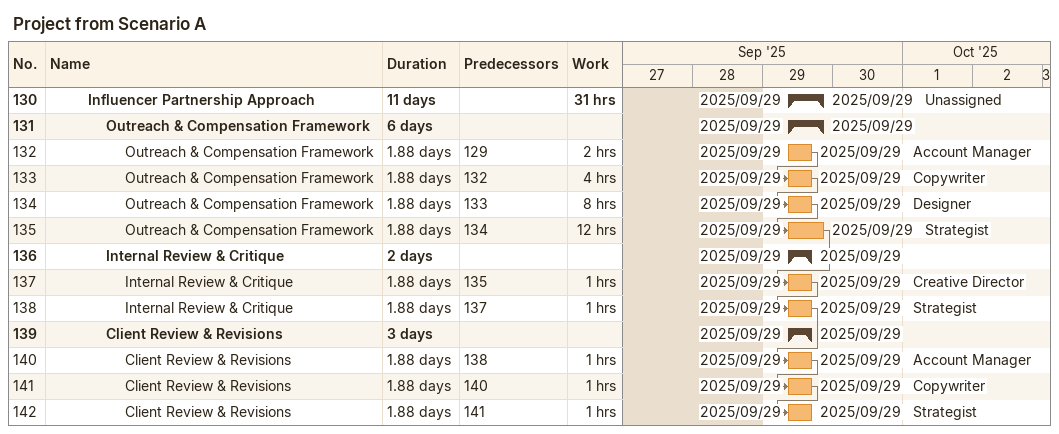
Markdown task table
Project from Scenario A

| ID | Level | Task | Duration | Start | Finish | Predecessors | Resources | Work (h) |
|---|---|---|---|---|---|---|---|---|
| 130 | 3 | **Influencer Partnership Approach** | 11d | 2025-09-29 | 2025-09-29 |  | Unassigned | 31 |
| 131 | 4 | **Outreach & Compensation Framework** | 6d | 2025-09-29 | 2025-09-29 |  |  |  |
| 132 | 5 | Outreach & Compensation Framework | 1.88d | 2025-09-29 | 2025-09-29 | 129 | Account Manager | 2 |
| 133 | 5 | Outreach & Compensation Framework | 1.88d | 2025-09-29 | 2025-09-29 | 132 | Copywriter | 4 |
| 134 | 5 | Outreach & Compensation Framework | 1.88d | 2025-09-29 | 2025-09-29 | 133 | Designer | 8 |
| 135 | 5 | Outreach & Compensation Framework | 1.88d | 2025-09-29 | 2025-09-29 | 134 | Strategist | 12 |
| 136 | 4 | **Internal Review & Critique** | 2d | 2025-09-29 | 2025-09-29 |  |  |  |
| 137 | 5 | Internal Review & Critique | 1.88d | 2025-09-29 | 2025-09-29 | 135 | Creative Director | 1 |
| 138 | 5 | Internal Review & Critique | 1.88d | 2025-09-29 | 2025-09-29 | 137 | Strategist | 1 |
| 139 | 4 | **Client Review & Revisions** | 3d | 2025-09-29 | 2025-09-29 |  |  |  |
| 140 | 5 | Client Review & Revisions | 1.88d | 2025-09-29 | 2025-09-29 | 138 | Account Manager | 1 |
| 141 | 5 | Client Review & Revisions | 1.88d | 2025-09-29 | 2025-09-29 | 140 | Copywriter | 1 |
| 142 | 5 | Client Review & Revisions | 1.88d | 2025-09-29 | 2025-09-29 | 141 | Strategist | 1 |
